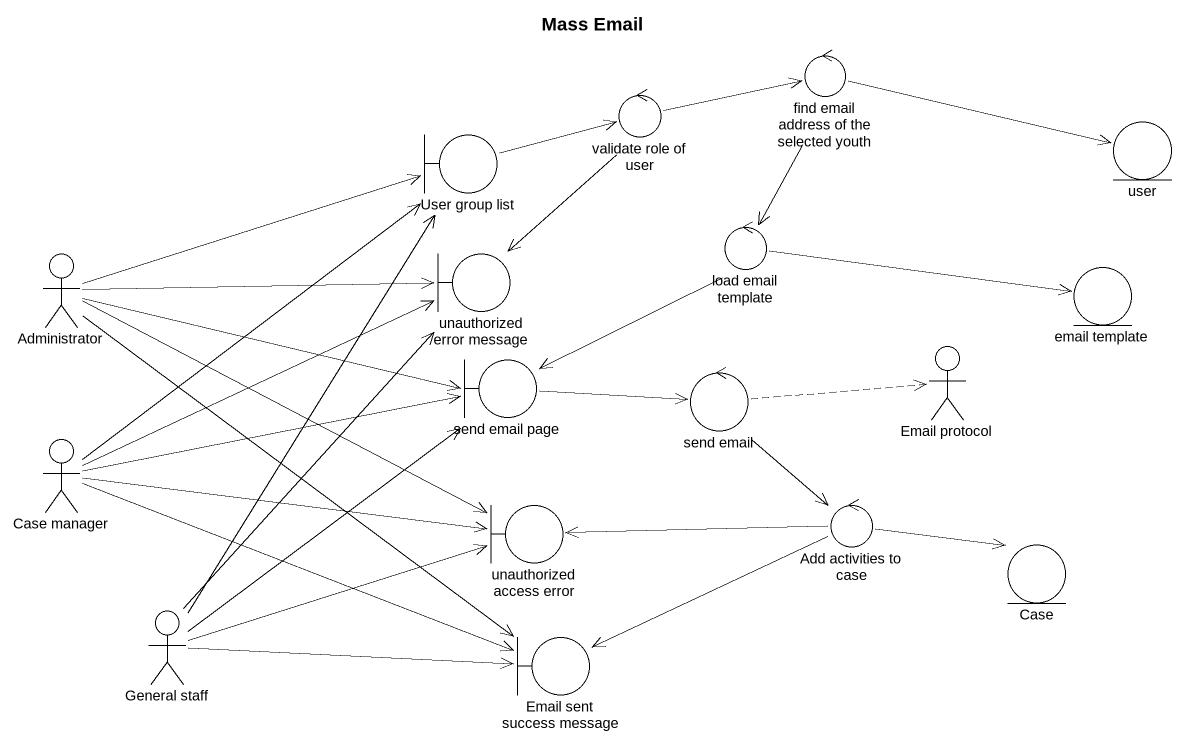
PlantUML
@startuml
title Mass Email
control "find email address of the selected youth" as find_email_address_of_the
boundary "User group list" as User_group_list
control "validate role of user" as validate_role_of_user
entity user
actor Administrator
boundary "unauthorized error message" as unauthorized_error_message
control "load email template" as load_email_template
entity "email template" as email_template
boundary "send email page" as send_email_page
control "send email" as send_email
actor "Email protocol" as Email_protocol
actor "Case manager" as Case_manager
boundary "unauthorized access error" as unauthorized_access_error
control "Add activities to case" as Add_activities_to_case
entity Case
actor "General staff" as General_staff
boundary "Email sent success message" as Email_sent_success_message
find_email_address_of_the -right-> user
find_email_address_of_the --> load_email_template
User_group_list -right-> validate_role_of_user
validate_role_of_user -right-> find_email_address_of_the
validate_role_of_user --> unauthorized_error_message
Administrator -right-> User_group_list
Administrator -right-> unauthorized_error_message
Administrator -right-> send_email_page
Administrator -right-> unauthorized_access_error
Administrator --> Email_sent_success_message
load_email_template -right-> email_template
load_email_template -left-> send_email_page
send_email_page -right-> send_email
send_email .right.> Email_protocol
send_email --> Add_activities_to_case
Case_manager -up-> User_group_list
Case_manager -right-> unauthorized_error_message
Case_manager -right-> send_email_page
Case_manager -right-> unauthorized_access_error
Case_manager -right-> Email_sent_success_message
Add_activities_to_case -left-> unauthorized_access_error
Add_activities_to_case -right-> Case
Add_activities_to_case -left-> Email_sent_success_message
General_staff -up-> User_group_list
General_staff -up-> unauthorized_error_message
General_staff -up-> send_email_page
General_staff -right-> unauthorized_access_error
General_staff -right-> Email_sent_success_message
@enduml
